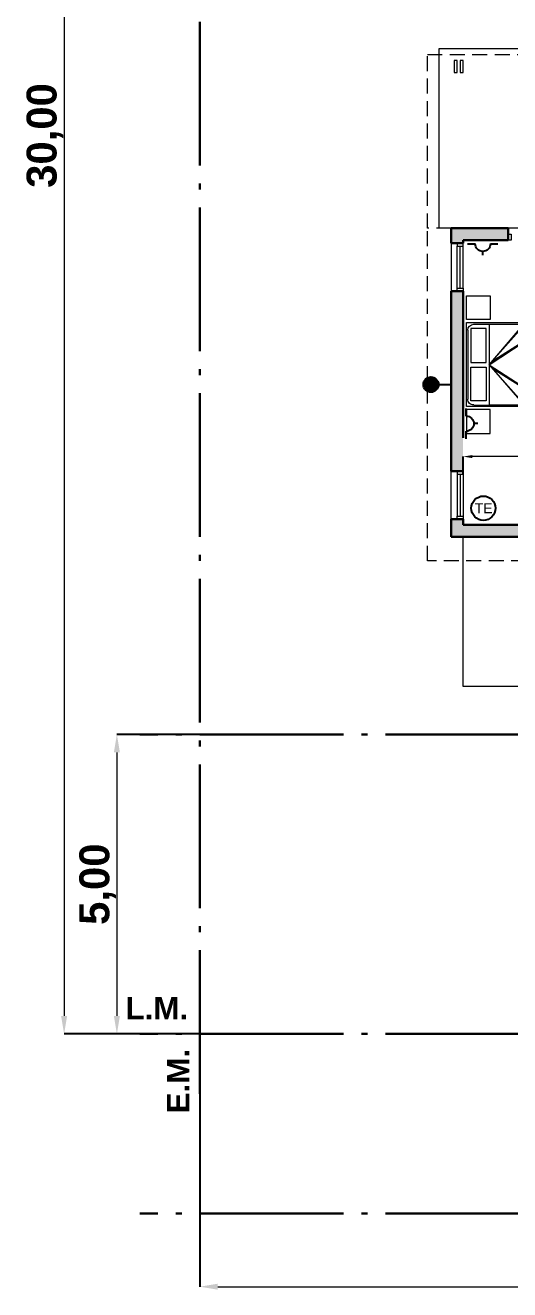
# Model space of a CAD drawing. Header units: millimetres. Extents: x 1434 to 1765, y 1396 to 1517.
# Drawn here: x 1516.04 to 1524.13, y 1477.82 to 1498.93 of the extents above; entities that cross this region are included whole.
import ezdxf

# ---------------------------------------------------------------- set-up
doc = ezdxf.new("R2010")
doc.units = ezdxf.units.MM
doc.linetypes.add('ACAD_ISO04W100', pattern=[30, 24, -3, 0, -3])
doc.linetypes.add('HIDDEN', pattern=[0.375, 0.25, -0.125])
for name, color, linetype, lineweight in [('0.1', 50, 'Continuous', 0), ('0.3', 30, 'Continuous', 30), ('0.4', 20, 'Continuous', 40), ('carpinterias', 140, 'Continuous', 9), ('cotas', 104, 'Continuous', 18), ('L.M.', 160, 'ACAD_ISO04W100', 30), ('nomenclatura', 41, 'Continuous', 18)]:
    doc.layers.add(name, color=color, linetype=linetype, lineweight=lineweight)
doc.layers.add('10-INST-ELEC-SIMB', color=6, linetype='Continuous', true_color=0xff00ff)
for name, color, linetype, lineweight, true_color in [('gris', 252, 'Continuous', 18, 0x696969), ('madera', 7, 'Continuous', 18, 0x997033), ('rojo muros', 7, 'Continuous', 18, 0xe60a62)]:
    doc.layers.add(name, color=color, linetype=linetype, lineweight=lineweight, true_color=true_color)
doc.styles.add('ARIAL', font='arial.ttf')
doc.styles.add('SANSSERIFBOLD', font='sasb____.pfb')
doc.styles.get("Standard").update_dxf_attribs({"font": 'arial.ttf'})
doc.dimstyles.new('ISO-25', dxfattribs={"dimtxt": 2.5, "dimasz": 2.5, "dimexe": 1.25, "dimexo": 0.625, "dimtad": 1, "dimtxsty": 'Standard', "dimcen": 2.5, "dimadec": 0, "dimazin": 0, "dimtfac": 1, "dimtmove": 0, "dimatfit": 3, "dimfxl": 1, "dimarcsym": 0})

# ---------------------------------------------------------------- blocks, each defined once
blk = doc.blocks.new('*D20')
at = {"layer": 'cotas', "color": 0, "linetype": 'Continuous', "lineweight": -2}
for p, q in [((1518.955, 1481.086), (1518.955, 1477.866)), ((1538.955, 1481.086), (1538.955, 1477.866))]:
    blk.add_line(p, q, dxfattribs=at)
at = {"layer": 'cotas', "color": 0, "linetype": 'Continuous', "lineweight": 9}
blk.add_line((1519.255, 1477.866), (1538.655, 1477.866), dxfattribs=at)
at = {"layer": 'cotas', "color": 0, "linetype": 'Continuous'}
for points in [[(1519.255, 1477.916), (1519.255, 1477.816), (1518.955, 1477.866)], [(1538.655, 1477.916), (1538.655, 1477.816), (1538.955, 1477.866)]]:
    blk.add_solid(points, dxfattribs=at)
at = {"layer": 'Defpoints', "color": 0, "linetype": 'Continuous'}
for p in [(1518.955, 1481.086), (1538.955, 1481.086), (1538.955, 1477.866)]:
    blk.add_point(p, dxfattribs=at)
at = {"layer": 'cotas', "linetype": 'Continuous', "insert": (1529.625, 1478.186), "char_height": 0.5, "attachment_point": 5, "style": 'SANSSERIFBOLD'}
blk.add_mtext('20,00', dxfattribs=at)
blk = doc.blocks.new('*D21')
at = {"layer": 'cotas', "color": 0, "linetype": 'Continuous', "lineweight": -2}
for p, q in [((1517.955, 1512.086), (1516.69, 1512.086)), ((1517.955, 1482.086), (1516.69, 1482.086))]:
    blk.add_line(p, q, dxfattribs=at)
at = {"layer": 'cotas', "color": 0, "linetype": 'Continuous', "lineweight": 9}
blk.add_line((1516.69, 1511.786), (1516.69, 1482.386), dxfattribs=at)
at = {"layer": 'cotas', "color": 0, "linetype": 'Continuous'}
for points in [[(1516.64, 1511.786), (1516.74, 1511.786), (1516.69, 1512.086)], [(1516.64, 1482.386), (1516.74, 1482.386), (1516.69, 1482.086)]]:
    blk.add_solid(points, dxfattribs=at)
at = {"layer": 'Defpoints', "color": 0, "linetype": 'Continuous'}
for p in [(1517.955, 1512.086), (1516.69, 1482.086), (1517.955, 1482.086)]:
    blk.add_point(p, dxfattribs=at)
at = {"layer": 'cotas', "linetype": 'Continuous', "insert": (1516.37, 1497.086), "char_height": 0.5, "attachment_point": 5, "rotation": 90, "style": 'SANSSERIFBOLD'}
blk.add_mtext('30,00', dxfattribs=at)
blk = doc.blocks.new('*D22')
at = {"layer": 'cotas', "color": 0, "linetype": 'Continuous', "lineweight": -2}
for p, q in [((1518.955, 1487.086), (1517.571, 1487.086)), ((1518.955, 1482.086), (1517.571, 1482.086))]:
    blk.add_line(p, q, dxfattribs=at)
at = {"layer": 'cotas', "color": 0, "linetype": 'Continuous', "lineweight": 9}
blk.add_line((1517.571, 1486.786), (1517.571, 1482.386), dxfattribs=at)
at = {"layer": 'cotas', "color": 0, "linetype": 'Continuous'}
for points in [[(1517.521, 1486.786), (1517.621, 1486.786), (1517.571, 1487.086)], [(1517.521, 1482.386), (1517.621, 1482.386), (1517.571, 1482.086)]]:
    blk.add_solid(points, dxfattribs=at)
at = {"layer": 'Defpoints', "color": 0, "linetype": 'Continuous'}
for p in [(1518.955, 1487.086), (1517.571, 1482.086), (1518.955, 1482.086)]:
    blk.add_point(p, dxfattribs=at)
at = {"layer": 'cotas', "linetype": 'Continuous', "insert": (1517.251, 1484.586), "char_height": 0.5, "attachment_point": 5, "rotation": 90, "style": 'SANSSERIFBOLD'}
blk.add_mtext('5,00', dxfattribs=at)
blk = doc.blocks.new('CAM2')
at = {"layer": '0.1'}
for p, q in [((455.995, -70.202), (454.519, -70.202)), ((455.199, -70.357), (455.418, -70.202)), ((455.216, -70.36), (455.414, -70.217)), ((455.947, -70.818), (455.414, -70.217)), ((455.995, -70.879), (455.418, -70.202)), ((455.995, -70.202), (455.995, -71.552)), ((456.255, -70.202), (455.995, -70.202)), ((454.403, -70.302), (454.403, -71.452)), ((455.995, -70.879), (455.199, -70.357)), ((455.947, -70.818), (455.216, -70.36)), ((455.995, -70.879), (455.198, -71.399)), ((455.995, -70.879), (455.415, -71.552)), ((455.947, -70.939), (455.214, -71.396)), ((455.947, -70.939), (455.412, -71.54)), ((454.517, -71.552), (455.995, -71.552)), ((455.198, -71.399), (455.415, -71.552)), ((455.214, -71.396), (455.412, -71.54)), ((456.253, -71.552), (455.995, -71.552))]:
    blk.add_line(p, q, dxfattribs=at)
at = {"layer": '0.1', "lineweight": 0}
blk.add_line((456.353, -70.305), (456.353, -71.454), dxfattribs=at)
at = {"layer": '0.1'}
blk.add_lwpolyline([(454.378, -71.577), (456.378, -71.577), (456.378, -70.177), (454.378, -70.177)], close=True, dxfattribs=at)
at = {"layer": '0.1', "lineweight": 0}
for points in [[(456.045, -70.277), (456.301, -70.277), (456.301, -70.84), (456.045, -70.84)], [(456.045, -71.482), (456.301, -71.482), (456.301, -70.919), (456.045, -70.919)]]:
    blk.add_lwpolyline(points, close=True, dxfattribs=at)
at = {"layer": '0.1'}
for centre, radius, start, end in [((454.518, -70.318), 0.116, 89.6824, 171.9182), ((456.253, -70.303), 0.1, 358.8322, 88.5295), ((454.514, -71.441), 0.112, 186.0457, 271.2819), ((456.256, -71.455), 0.0968, 268.1228, 0.7932)]:
    blk.add_arc(centre, radius, start, end, dxfattribs=at)
at = {"layer": 'madera'}
for points in [[(455.978, -70.127), (456.378, -70.127), (456.378, -69.727), (455.978, -69.727)], [(455.978, -71.627), (456.378, -71.627), (456.378, -72.027), (455.978, -72.027)]]:
    blk.add_lwpolyline(points, close=True, dxfattribs=at)
blk = doc.blocks.new('*D39')
at = {"layer": 'cotas', "color": 0, "linetype": 'Continuous', "lineweight": -2}
for p, q in [((1523.355, 1491.43), (1523.355, 1491.725)), ((1527.405, 1491.3), (1527.405, 1491.725))]:
    blk.add_line(p, q, dxfattribs=at)
at = {"layer": 'cotas', "color": 0, "linetype": 'Continuous', "lineweight": 9}
blk.add_line((1527.255, 1491.725), (1523.505, 1491.725), dxfattribs=at)
at = {"layer": 'cotas', "color": 0, "linetype": 'Continuous'}
for points in [[(1523.505, 1491.75), (1523.505, 1491.7), (1523.355, 1491.725)], [(1527.255, 1491.75), (1527.255, 1491.7), (1527.405, 1491.725)]]:
    blk.add_solid(points, dxfattribs=at)
at = {"layer": 'Defpoints', "color": 0, "linetype": 'Continuous'}
for p in [(1523.355, 1491.725), (1523.355, 1491.43), (1527.405, 1491.3)]:
    blk.add_point(p, dxfattribs=at)
at = {"layer": 'cotas', "linetype": 'Continuous', "insert": (1524.789, 1491.847), "char_height": 0.18, "attachment_point": 5, "style": 'SANSSERIFBOLD'}
blk.add_mtext('4,05', dxfattribs=at)
blk = doc.blocks.new('SEPLN523')
at = {"color": 0}
blk.add_line((0.001, 0.293), (0.001, 0.208), dxfattribs=at)
at = {"color": 0, "linetype": 'Continuous'}
for p, q in [((-0.337, 0.039), (-0.168, 0.039)), ((0.17, 0.039), (0.339, 0.039))]:
    blk.add_line(p, q, dxfattribs=at)
blk.add_arc((0.001, 0.039), 0.169, 0, 180, dxfattribs=at)
blk = doc.blocks.new('SEPLN502')
at = {"color": 0}
for p, q in [((0, 0.2535), (0, 0)), ((-0.0845, 0), (0.0845, 0)), ((0, 0), (-0.0845, 0))]:
    blk.add_line(p, q, dxfattribs=at)
at = {"color": 0, "const_width": 0.12675}
blk.add_lwpolyline([(-0.063375, 0.338, 1), (0.063375, 0.338, 1)], format="xyb", close=True, dxfattribs=at)
at = {"color": 0}
blk.add_circle((0, 0.338), 0.12675, dxfattribs=at)
blk = doc.blocks.new('SEPLN521')
at = {"color": 0}
blk.add_circle((0, 0), 0.27, dxfattribs=at)
at = {"color": 0, "style": 'ARIAL'}
blk.add_text('TE', height=0.2239, dxfattribs=at).set_placement((-0.196, -0.112))

msp = doc.modelspace()

# ---------------------------------------------------------------- hatches: boundary and pattern name
at = {"layer": 'rojo muros'}
h = msp.add_hatch(color=256, dxfattribs=at)
h.paths.add_polyline_path([(1533.055, 1495.536), (1532.805, 1495.536), (1532.805, 1495.336), (1532.855, 1495.336), (1532.855, 1495.286), (1533.055, 1495.286)])
h.paths.add_polyline_path([(1533.555, 1490.586), (1533.305, 1490.586), (1533.305, 1490.436), (1533.555, 1490.436)])
h.paths.add_polyline_path([(1533.305, 1490.586), (1533.255, 1490.586), (1533.255, 1490.486), (1533.28, 1490.486), (1533.28, 1490.436), (1533.305, 1490.436)])
h.paths.add_polyline_path([(1533.255, 1490.586), (1532.655, 1490.586), (1532.655, 1490.486), (1532.63, 1490.486), (1532.63, 1490.436), (1533.28, 1490.436), (1533.28, 1490.486), (1533.255, 1490.486)])
h.paths.add_polyline_path([(1532.655, 1490.586), (1532.605, 1490.586), (1532.605, 1490.436), (1532.63, 1490.436), (1532.63, 1490.486), (1532.655, 1490.486)])
h.paths.add_polyline_path([(1532.605, 1490.586), (1530.505, 1490.586), (1530.505, 1490.436), (1531.255, 1490.436), (1531.255, 1487.236), (1530.505, 1487.236), (1530.505, 1487.086), (1531.405, 1487.086), (1531.405, 1490.436), (1532.605, 1490.436)])
h.paths.add_polyline_path([(1529.655, 1490.436), (1529.705, 1490.436), (1529.705, 1490.586), (1528.355, 1490.586), (1528.355, 1490.436), (1529.505, 1490.436), (1529.505, 1487.436), (1528.78, 1487.436), (1528.78, 1487.286), (1529.505, 1487.286), (1529.505, 1487.086), (1529.705, 1487.086), (1529.705, 1487.236), (1529.655, 1487.236)])
h.paths.add_polyline_path([(1527.98, 1487.436), (1527.555, 1487.436), (1527.555, 1488.436), (1527.405, 1488.436), (1527.405, 1487.286), (1527.98, 1487.286)])
h.paths.add_polyline_path([(1527.555, 1490.586), (1523.355, 1490.586), (1523.352, 1490.681), (1523.152, 1490.681), (1523.155, 1490.386), (1527.405, 1490.386), (1527.405, 1489.336), (1527.555, 1489.336), (1527.555, 1490.386)])
h.paths.add_polyline_path([(1523.355, 1494.486), (1523.155, 1494.486), (1523.155, 1491.481), (1523.352, 1491.481)])
h.paths.add_polyline_path([(1524.105, 1495.536), (1523.155, 1495.536), (1523.155, 1495.286), (1523.355, 1495.286), (1523.355, 1495.336), (1524.105, 1495.336)])
h.paths.add_polyline_path([(1527.755, 1495.536), (1526.505, 1495.536), (1526.505, 1495.336), (1527.755, 1495.336)])
h.paths.add_polyline_path([(1530.805, 1495.536), (1530.155, 1495.536), (1530.155, 1495.336), (1530.805, 1495.336)])
h.paths.add_polyline_path([(1532.855, 1493.213), (1533.055, 1493.213), (1533.055, 1494.736), (1532.855, 1494.736)])
h.paths.add_polyline_path([(1533.555, 1492.336), (1530.755, 1492.336), (1530.755, 1492.186), (1533.355, 1492.186), (1533.355, 1491.386), (1533.555, 1491.386)])

# ---------------------------------------------------------------- linework, layer by layer
at = {"layer": '0.1', "linetype": 'HIDDEN'}
for p, q in [((1522.755, 1495.536), (1522.755, 1498.436)), ((1522.755, 1498.436), (1533.155, 1498.436)), ((1522.755, 1489.986), (1522.755, 1495.536)), ((1523.155, 1495.536), (1522.755, 1495.536)), ((1527.405, 1489.986), (1522.755, 1489.986))]:
    msp.add_line(p, q, dxfattribs=at)
at = {"layer": '0.1'}
for p, q in [((1526.505, 1495.536), (1524.105, 1495.536)), ((1523.155, 1495.286), (1523.155, 1494.486)), ((1523.152, 1490.681), (1523.152, 1491.481))]:
    msp.add_line(p, q, dxfattribs=at)
at = {"layer": '0.3'}
for p, q in [((1523.155, 1495.536), (1524.105, 1495.536)), ((1523.155, 1495.286), (1523.155, 1495.536)), ((1524.105, 1495.336), (1524.105, 1495.536)), ((1523.355, 1495.286), (1523.155, 1495.286)), ((1523.355, 1495.336), (1524.105, 1495.336)), ((1523.355, 1495.286), (1523.355, 1495.336)), ((1523.152, 1491.481), (1523.155, 1494.486)), ((1523.355, 1494.486), (1523.155, 1494.486)), ((1523.355, 1492.036), (1523.355, 1494.486)), ((1523.352, 1491.481), (1523.152, 1491.481)), ((1523.155, 1490.386), (1523.152, 1490.681)), ((1523.352, 1490.681), (1523.152, 1490.681)), ((1523.355, 1490.586), (1523.352, 1490.681)), ((1527.555, 1490.586), (1523.355, 1490.586)), ((1527.405, 1490.386), (1523.155, 1490.386))]:
    msp.add_line(p, q, dxfattribs=at)
at = {"layer": 'carpinterias'}
for p, q in [((1523.255, 1494.536), (1523.255, 1495.236)), ((1523.305, 1494.536), (1523.305, 1495.236)), ((1523.355, 1494.536), (1523.355, 1495.236)), ((1523.252, 1491.431), (1523.252, 1490.731)), ((1523.302, 1491.431), (1523.302, 1490.731)), ((1523.352, 1491.431), (1523.352, 1490.731))]:
    msp.add_line(p, q, dxfattribs=at)
for points in [[(1524.155, 1495.336), (1524.105, 1495.336), (1524.105, 1495.436), (1524.155, 1495.436)], [(1523.355, 1495.236), (1523.355, 1495.286), (1523.255, 1495.286), (1523.255, 1495.236)], [(1523.355, 1494.536), (1523.355, 1494.486), (1523.255, 1494.486), (1523.255, 1494.536)], [(1523.352, 1491.431), (1523.352, 1491.481), (1523.252, 1491.481), (1523.252, 1491.431)], [(1523.352, 1490.731), (1523.352, 1490.681), (1523.252, 1490.681), (1523.252, 1490.731)]]:
    msp.add_lwpolyline(points, close=True, dxfattribs=at)
at = {"layer": 'gris'}
for p, q in [((1522.955, 1498.536), (1533.255, 1498.536)), ((1522.955, 1495.536), (1522.955, 1498.536)), ((1523.155, 1495.536), (1522.955, 1495.536)), ((1523.355, 1487.886), (1523.355, 1490.386)), ((1527.405, 1487.886), (1523.355, 1487.886))]:
    msp.add_line(p, q, dxfattribs=at)
at = {"layer": 'L.M.', "ltscale": 0.1}
for p, q in [((1518.955, 1481.086), (1518.955, 1513.086)), ((1539.955, 1482.086), (1517.955, 1482.086))]:
    msp.add_line(p, q, dxfattribs=at)
at = {"layer": 'L.M.', "color": 253, "ltscale": 0.1}
msp.add_line((1539.955, 1487.086), (1517.955, 1487.086), dxfattribs=at)
at = {"layer": 'L.M.', "color": 1, "ltscale": 0.1}
msp.add_line((1539.955, 1479.086), (1517.955, 1479.086), dxfattribs=at)
at = {"layer": 'madera'}
for points in [[(1523.255, 1498.136), (1523.255, 1498.336), (1523.205, 1498.336), (1523.205, 1498.136)], [(1523.355, 1498.136), (1523.355, 1498.336), (1523.305, 1498.336), (1523.305, 1498.136)]]:
    msp.add_lwpolyline(points, close=True, dxfattribs=at)

# ---------------------------------------------------------------- block references
at = {"layer": '0.4', "xscale": -1}
msp.add_blockref('CAM2', (1979.784, 1564.138), dxfattribs=at)
at = {"layer": '10-INST-ELEC-SIMB', "xscale": -0.75, "yscale": 0.75, "zscale": 0.75}
for p, rotation in [((1523.68, 1495.307), 180), ((1523.376, 1492.274), 270)]:
    msp.add_blockref('SEPLN523', p, dxfattribs=dict(at, rotation=rotation))
at = {"layer": '10-INST-ELEC-SIMB', "rotation": 90}
msp.add_blockref('SEPLN502', (1523.153, 1492.927), dxfattribs=at)
at = {"layer": '10-INST-ELEC-SIMB', "xscale": 0.75, "yscale": 0.75, "zscale": 0.75}
msp.add_blockref('SEPLN521', (1523.691, 1490.863), dxfattribs=at)

# ---------------------------------------------------------------- texts
at = {"layer": 'nomenclatura', "linetype": 'Continuous', "style": 'SANSSERIFBOLD'}
msp.add_text('L.M.', height=0.375, dxfattribs=at).set_placement((1517.715, 1482.328))
msp.add_text('E.M.', height=0.375, rotation=90, dxfattribs=at).set_placement((1518.782, 1480.76))

# ---------------------------------------------------------------- dimensions: what is measured, and where the dimension line sits
at = {"layer": 'cotas', "linetype": 'Continuous'}
for base, p1, p2, angle, picture, middle in [((1516.69, 1482.086), (1517.955, 1512.086), (1517.955, 1482.086), 90, '*D21', (1516.69, 1497.086)), ((1517.571, 1482.086), (1518.955, 1487.086), (1518.955, 1482.086), 90, '*D22', (1517.571, 1484.586)), ((1538.955, 1477.866), (1518.955, 1481.086), (1538.955, 1481.086), 180, '*D20', (1529.625, 1477.866))]:
    dim = msp.add_linear_dim(base=base, p1=p1, p2=p2, angle=angle, dimstyle='ISO-25', override={"dimtxt": 0.5, "dimasz": 0.3, "dimexe": 0, "dimexo": 0, "dimgap": 0.01, "dimzin": 0, "dimtxsty": 'SANSSERIFBOLD', "dimclrt": 256, "dimlwd": 9}, dxfattribs=at)
    dim.commit()
    dim.dimension.update_dxf_attribs({"geometry": picture, "text_midpoint": middle, "dimtype": 160})
dim = msp.add_linear_dim(base=(1523.355, 1491.725), p1=(1527.405, 1491.3), p2=(1523.355, 1491.43), dimstyle='ISO-25', override={"dimtxt": 0.18, "dimasz": 0.15, "dimexe": 0, "dimexo": 0, "dimgap": 0.01, "dimzin": 0, "dimtxsty": 'SANSSERIFBOLD', "dimclrt": 256, "dimlwd": 9}, dxfattribs=at)
dim.commit()
dim.dimension.update_dxf_attribs({"geometry": '*D39', "text_midpoint": (1524.789, 1491.725), "dimtype": 160})

doc.saveas('drawing.dxf')
